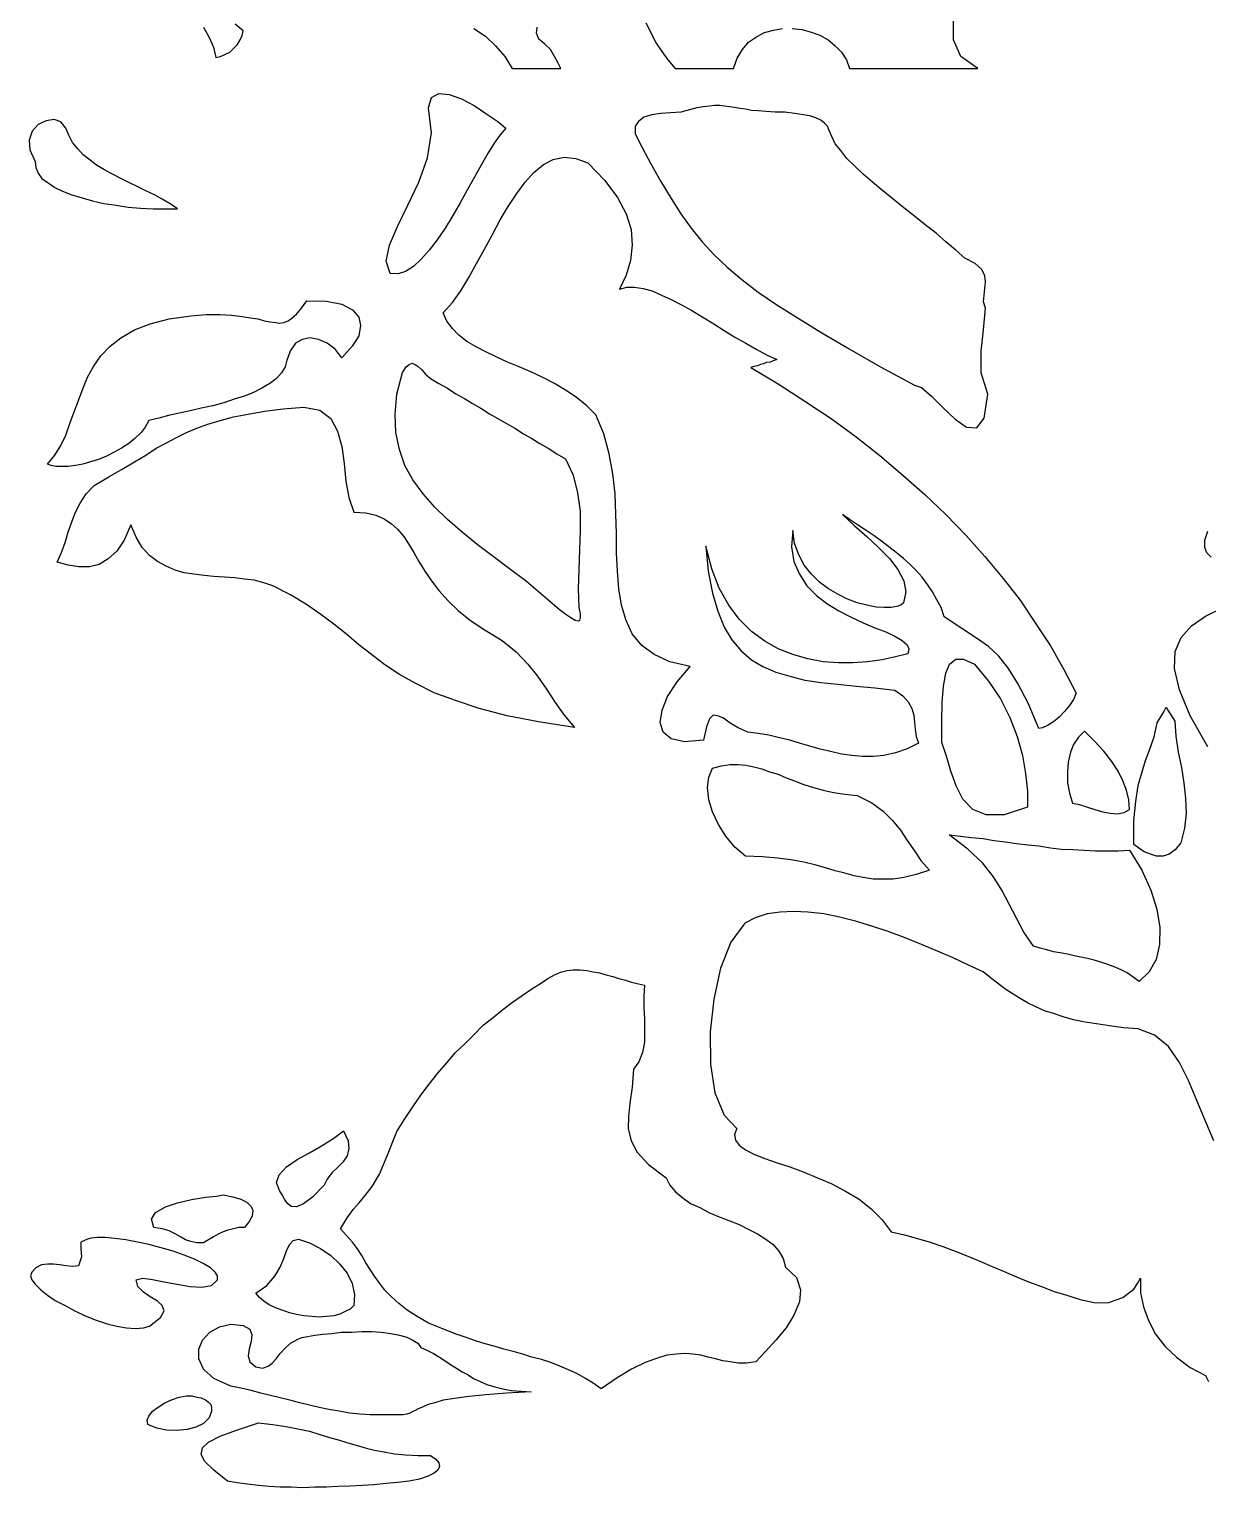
# Model space of a CAD drawing. Header units: millimetres. Extents: x 362.88 to 365.65, y 2574.5 to 2578.64.
# Drawn here: x 362.953 to 364.034, y 2575.258 to 2576.596 of the extents above; entities that cross this region are included whole.
import ezdxf

# ---------------------------------------------------------------- set-up
doc = ezdxf.new("R2010")
doc.units = ezdxf.units.MM
doc.header["$LTSCALE"] = 10
doc.layers.add('Vegetais', color=94, linetype='Continuous')

msp = doc.modelspace()

# ---------------------------------------------------------------- linework, layer by layer
at = {"layer": 'Vegetais'}
for points in [[(363.1131, 2576.5976), (363.1182, 2576.5881), (363.1221, 2576.5792), (363.1243, 2576.5697), (363.1287, 2576.5708), (363.1326, 2576.5725), (363.1371, 2576.5748), (363.1405, 2576.5781), (363.1438, 2576.5814), (363.1466, 2576.5859), (363.1483, 2576.5898), (363.1494, 2576.5943), (363.1421, 2576.6004)], [(363.3609, 2576.5965), (363.3715, 2576.5892), (363.381, 2576.5803), (363.3893, 2576.5708), (363.396, 2576.5597), (363.4406, 2576.5597), (363.4378, 2576.5653), (363.435, 2576.5708), (363.4311, 2576.577), (363.4261, 2576.582), (363.4205, 2576.5865), (363.4183, 2576.592), (363.4189, 2576.5976)], [(363.5187, 2576.6015), (363.5231, 2576.5926), (363.5276, 2576.5837), (363.5332, 2576.5753), (363.5387, 2576.5675), (363.5454, 2576.5597), (363.599, 2576.5597), (363.6023, 2576.5692), (363.6073, 2576.577), (363.6129, 2576.5837), (363.6201, 2576.5887), (363.6274, 2576.5926), (363.6357, 2576.5948), (363.6441, 2576.5965)], [(363.653, 2576.5965), (363.662, 2576.5954), (363.6703, 2576.5931), (363.6781, 2576.5904), (363.6859, 2576.5859), (363.6921, 2576.5809), (363.6982, 2576.5748), (363.7027, 2576.5675), (363.7055, 2576.5597), (363.8231, 2576.5597), (363.8075, 2576.5708), (363.8008, 2576.5859), (363.8008, 2576.6032)], [(363.2843, 2576.3718), (363.2804, 2576.383), (363.2837, 2576.3975), (363.291, 2576.4148), (363.3005, 2576.4343), (363.3105, 2576.4555), (363.3183, 2576.4778), (363.3222, 2576.5006), (363.3194, 2576.5235), (363.3222, 2576.533), (363.3289, 2576.5369), (363.3384, 2576.5357), (363.3495, 2576.5318), (363.3612, 2576.5257), (363.3729, 2576.5179), (363.383, 2576.5112), (363.3902, 2576.5051), (363.3852, 2576.4989), (363.3796, 2576.4911), (363.3741, 2576.4822), (363.3679, 2576.4716), (363.3618, 2576.4605), (363.3551, 2576.4488), (363.3484, 2576.4365), (363.3417, 2576.4248), (363.3345, 2576.4131), (363.3272, 2576.4025), (363.32, 2576.393), (363.3127, 2576.3847), (363.3055, 2576.378), (363.2982, 2576.3735), (363.2915, 2576.3713), (363.2843, 2576.3718)], [(363.5508, 2576.5196), (363.5413, 2576.519), (363.5324, 2576.5185), (363.524, 2576.5173), (363.5168, 2576.5151), (363.5118, 2576.5112), (363.509, 2576.5068), (363.509, 2576.5001), (363.5129, 2576.4917), (363.5229, 2576.4727), (363.5324, 2576.456), (363.5419, 2576.4404), (363.5508, 2576.4265), (363.5603, 2576.4131), (363.5703, 2576.4008), (363.5809, 2576.3891), (363.5932, 2576.3774), (363.6066, 2576.3662), (363.6216, 2576.3546), (363.6389, 2576.3428), (363.6584, 2576.3306), (363.6801, 2576.3172), (363.7052, 2576.3027), (363.7331, 2576.2865), (363.7649, 2576.2692), (363.7716, 2576.267), (363.7805, 2576.2592), (363.7911, 2576.2486), (363.8023, 2576.238), (363.8128, 2576.2308), (363.8223, 2576.2302), (363.829, 2576.2391), (363.8324, 2576.2609), (363.8262, 2576.2804), (363.8262, 2576.3005), (363.8284, 2576.32), (363.8301, 2576.34), (363.8284, 2576.3456), (363.829, 2576.3518), (363.8296, 2576.3579), (363.8301, 2576.364), (363.8296, 2576.3696), (363.8268, 2576.3752), (363.8206, 2576.3807), (363.8112, 2576.3858), (363.8028, 2576.393), (363.7939, 2576.4008), (363.785, 2576.4086), (363.7749, 2576.4164), (363.7649, 2576.4242), (363.7554, 2576.432), (363.7454, 2576.4398), (363.7359, 2576.4476), (363.7264, 2576.4555), (363.7181, 2576.4627), (363.7102, 2576.47), (363.703, 2576.4772), (363.6974, 2576.4844), (363.6924, 2576.4906), (363.6891, 2576.4973), (363.6868, 2576.5029), (363.6852, 2576.5068), (363.6824, 2576.5095), (363.679, 2576.5123), (363.6746, 2576.5145), (363.669, 2576.5162), (363.6629, 2576.5173), (363.655, 2576.5185), (363.6461, 2576.5196), (363.6372, 2576.5196), (363.6288, 2576.5201), (363.6216, 2576.5207), (363.6155, 2576.5212), (363.6099, 2576.5224), (363.6049, 2576.5229), (363.5999, 2576.524), (363.5954, 2576.5246), (363.5909, 2576.5251), (363.5865, 2576.5257), (363.5815, 2576.5257), (363.577, 2576.5251), (363.5714, 2576.5246), (363.5653, 2576.5235), (363.5586, 2576.5218), (363.5508, 2576.5196)], [(363.0892, 2576.4309), (363.0825, 2576.4354), (363.0752, 2576.4398), (363.068, 2576.4437), (363.0602, 2576.4476), (363.0529, 2576.451), (363.0451, 2576.4549), (363.0373, 2576.4588), (363.0295, 2576.4627), (363.0223, 2576.4666), (363.015, 2576.4711), (363.0089, 2576.4755), (363.0027, 2576.4805), (362.9977, 2576.4861), (362.9927, 2576.4917), (362.9894, 2576.4984), (362.9866, 2576.5051), (362.9821, 2576.5107), (362.976, 2576.5129), (362.9687, 2576.5118), (362.9615, 2576.5084), (362.9559, 2576.5023), (362.9531, 2576.4939), (362.9537, 2576.485), (362.9587, 2576.4744), (362.9593, 2576.4688), (362.9615, 2576.4638), (362.9648, 2576.4588), (362.9704, 2576.4549), (362.9765, 2576.4504), (362.9838, 2576.4471), (362.9921, 2576.4437), (363.0016, 2576.441), (363.0111, 2576.4382), (363.0217, 2576.436), (363.0329, 2576.4343), (363.044, 2576.4326), (363.0551, 2576.4315), (363.0669, 2576.4309), (363.078, 2576.4309), (363.0892, 2576.4309)], [(363.5714, 2575.9437), (363.5541, 2575.942), (363.5419, 2575.9447), (363.5346, 2575.9509), (363.5318, 2575.9598), (363.5335, 2575.971), (363.5385, 2575.9838), (363.5474, 2575.9972), (363.5592, 2576.0111), (363.5408, 2576.0156), (363.5263, 2576.0222), (363.5151, 2576.0306), (363.5062, 2576.0412), (363.5006, 2576.0535), (363.4962, 2576.0674), (363.4939, 2576.0825), (363.4928, 2576.0986), (363.4917, 2576.1154), (363.4917, 2576.1332), (363.4911, 2576.151), (363.4906, 2576.1695), (363.4884, 2576.1878), (363.485, 2576.2062), (363.48, 2576.2246), (363.4727, 2576.2419), (363.4644, 2576.2503), (363.4549, 2576.2581), (363.4449, 2576.2648), (363.4348, 2576.2709), (363.4237, 2576.2765), (363.4131, 2576.2815), (363.4025, 2576.286), (363.3919, 2576.2904), (363.3819, 2576.2949), (363.3718, 2576.2999), (363.3629, 2576.3044), (363.3545, 2576.3094), (363.3473, 2576.315), (363.3412, 2576.3211), (363.3361, 2576.3278), (363.3328, 2576.3356), (363.3412, 2576.3451), (363.349, 2576.3557), (363.3562, 2576.3679), (363.3635, 2576.3807), (363.3707, 2576.3941), (363.378, 2576.4075), (363.3852, 2576.4209), (363.3924, 2576.4332), (363.4003, 2576.4449), (363.4081, 2576.4555), (363.4159, 2576.4644), (363.4248, 2576.4716), (363.4337, 2576.4761), (363.4437, 2576.4783), (363.4543, 2576.4772), (363.4655, 2576.4733), (363.4811, 2576.4571), (363.4928, 2576.4415), (363.5006, 2576.4265), (363.5051, 2576.412), (363.5062, 2576.3975), (363.5045, 2576.3835), (363.5006, 2576.3702), (363.4945, 2576.3573), (363.5012, 2576.359), (363.5084, 2576.359), (363.5162, 2576.3579), (363.5246, 2576.3557), (363.533, 2576.3518), (363.5419, 2576.3479), (363.5513, 2576.3428), (363.5608, 2576.3378), (363.5709, 2576.3317), (363.5809, 2576.3255), (363.5904, 2576.3194), (363.6004, 2576.3133), (363.6105, 2576.3077), (363.6199, 2576.3021), (363.6294, 2576.2971), (363.6389, 2576.2927), (363.6355, 2576.2915), (363.6328, 2576.2904), (363.6294, 2576.2899), (363.6266, 2576.2887), (363.6238, 2576.2882), (363.621, 2576.2871), (363.6177, 2576.2865), (363.6149, 2576.2854), (363.64, 2576.2704), (363.6645, 2576.2547), (363.6885, 2576.2386), (363.7114, 2576.2218), (363.7331, 2576.2046), (363.7543, 2576.1867), (363.7744, 2576.1689), (363.7939, 2576.1505), (363.8123, 2576.1315), (363.8296, 2576.112), (363.8463, 2576.092), (363.8619, 2576.0719), (363.8758, 2576.0513), (363.8898, 2576.0301), (363.902, 2576.0083), (363.9132, 2575.9866), (363.911, 2575.981), (363.9071, 2575.9754), (363.9026, 2575.9699), (363.8976, 2575.9648), (363.8926, 2575.9604), (363.887, 2575.957), (363.8825, 2575.9548), (363.8792, 2575.9542), (363.8692, 2575.9777), (363.8597, 2575.9955), (363.8513, 2576.0094), (363.8424, 2576.0206), (363.8329, 2576.0295), (363.8218, 2576.0373), (363.8084, 2576.0462), (363.7922, 2576.0568), (363.7894, 2576.0652), (363.7855, 2576.0724), (363.7816, 2576.0797), (363.7771, 2576.0864), (363.7721, 2576.0931), (363.7666, 2576.0992), (363.761, 2576.1048), (363.7549, 2576.1103), (363.7482, 2576.1159), (363.7415, 2576.1209), (363.7348, 2576.126), (363.7281, 2576.131), (363.7208, 2576.136), (363.7136, 2576.1404), (363.7063, 2576.1455), (363.6991, 2576.1505), (363.7097, 2576.1404), (363.7214, 2576.1304), (363.732, 2576.1204), (363.742, 2576.1103), (363.7498, 2576.1003), (363.7554, 2576.0897), (363.7571, 2576.0797), (363.7549, 2576.0696), (363.7526, 2576.0674), (363.7487, 2576.0663), (363.7437, 2576.0652), (363.737, 2576.0652), (363.7298, 2576.0657), (363.7214, 2576.0674), (363.7125, 2576.0696), (363.7036, 2576.073), (363.6946, 2576.0775), (363.6863, 2576.0825), (363.6779, 2576.0886), (363.6707, 2576.0958), (363.664, 2576.1042), (363.659, 2576.1137), (363.655, 2576.1243), (363.6534, 2576.136), (363.6523, 2576.1209), (363.6545, 2576.1076), (363.6595, 2576.0958), (363.6662, 2576.0853), (363.6751, 2576.0763), (363.6846, 2576.0691), (363.6957, 2576.0624), (363.7069, 2576.0563), (363.7181, 2576.0513), (363.7287, 2576.0468), (363.7387, 2576.0429), (363.747, 2576.039), (363.7537, 2576.0351), (363.7582, 2576.0312), (363.7599, 2576.0273), (363.7588, 2576.0228), (363.7476, 2576.02), (363.7354, 2576.0172), (363.722, 2576.0156), (363.7086, 2576.0145), (363.6952, 2576.0145), (363.6813, 2576.0156), (363.6673, 2576.0183), (363.6534, 2576.0222), (363.64, 2576.0273), (363.6277, 2576.0345), (363.6155, 2576.0434), (363.6043, 2576.0546), (363.5948, 2576.0674), (363.5859, 2576.083), (363.5792, 2576.1009), (363.5737, 2576.1215), (363.5759, 2576.0986), (363.5798, 2576.0786), (363.5848, 2576.0618), (363.5904, 2576.0473), (363.5976, 2576.0356), (363.606, 2576.0256), (363.6155, 2576.0172), (363.6261, 2576.0111), (363.6378, 2576.0061), (363.6506, 2576.0022), (363.6645, 2575.9988), (363.679, 2575.9966), (363.6946, 2575.9949), (363.7114, 2575.9933), (363.7287, 2575.9916), (363.747, 2575.9894), (363.7543, 2575.9843), (363.7593, 2575.9788), (363.7627, 2575.9726), (363.7643, 2575.9665), (363.7649, 2575.9598), (363.7655, 2575.9537), (363.7666, 2575.947), (363.7688, 2575.9408), (363.7582, 2575.9358), (363.7476, 2575.9319), (363.737, 2575.9297), (363.727, 2575.9286), (363.7169, 2575.9286), (363.7075, 2575.9297), (363.698, 2575.9308), (363.688, 2575.9331), (363.6785, 2575.9353), (363.669, 2575.9381), (363.6595, 2575.9408), (363.6506, 2575.9437), (363.6411, 2575.9459), (363.6316, 2575.9481), (363.6216, 2575.9498), (363.6121, 2575.9509), (363.6032, 2575.9548), (363.596, 2575.9593), (363.5898, 2575.9637), (363.5848, 2575.9659), (363.5804, 2575.9665), (363.577, 2575.9632), (363.5742, 2575.9559), (363.5714, 2575.9437)], [(362.9699, 2576.1968), (362.9765, 2576.2051), (362.9821, 2576.214), (362.9866, 2576.2235), (362.9905, 2576.2341), (362.9944, 2576.2447), (362.9983, 2576.2553), (363.0022, 2576.2659), (363.0067, 2576.2765), (363.0122, 2576.2865), (363.0189, 2576.296), (363.0273, 2576.3049), (363.0373, 2576.3127), (363.0496, 2576.32), (363.0641, 2576.3255), (363.0814, 2576.33), (363.1014, 2576.3328), (363.1154, 2576.3339), (363.1282, 2576.3339), (363.1388, 2576.3334), (363.1483, 2576.3322), (363.1561, 2576.3311), (363.1627, 2576.33), (363.1689, 2576.3283), (363.1739, 2576.3272), (363.1789, 2576.3267), (363.1828, 2576.3261), (363.1867, 2576.3267), (363.1906, 2576.3283), (363.194, 2576.3306), (363.1984, 2576.3345), (363.2029, 2576.34), (363.2079, 2576.3467), (363.2258, 2576.3462), (363.2397, 2576.3434), (363.2497, 2576.3384), (363.2553, 2576.3317), (363.257, 2576.3239), (363.2553, 2576.3144), (363.2492, 2576.3049), (363.2397, 2576.2943), (363.2336, 2576.3021), (363.2263, 2576.3077), (363.2185, 2576.3111), (363.2107, 2576.3127), (363.2034, 2576.3111), (363.1973, 2576.3077), (363.1929, 2576.301), (363.1895, 2576.2921), (363.1878, 2576.286), (363.1845, 2576.2804), (363.18, 2576.2754), (363.1739, 2576.2709), (363.1666, 2576.2665), (363.1589, 2576.2625), (363.1505, 2576.2592), (363.141, 2576.2564), (363.1315, 2576.2531), (363.1215, 2576.2503), (363.1109, 2576.248), (363.1009, 2576.2458), (363.0908, 2576.2436), (363.0808, 2576.2414), (363.0719, 2576.2391), (363.063, 2576.2369), (363.0596, 2576.2308), (363.0557, 2576.2258), (363.0501, 2576.2202), (363.0446, 2576.2157), (363.0379, 2576.2113), (363.0312, 2576.2079), (363.0239, 2576.204), (363.0167, 2576.2012), (363.0094, 2576.199), (363.0022, 2576.1968), (362.9955, 2576.1957), (362.9888, 2576.1945), (362.9832, 2576.1945), (362.9776, 2576.1945), (362.9732, 2576.1957), (362.9699, 2576.1968)], [(363.4571, 2576.0652), (363.4583, 2576.0596), (363.4583, 2576.0557), (363.4577, 2576.0535), (363.4566, 2576.0529), (363.4538, 2576.0535), (363.4499, 2576.0557), (363.4454, 2576.059), (363.4393, 2576.0635), (363.4242, 2576.0763), (363.4092, 2576.0892), (363.3936, 2576.1009), (363.3785, 2576.112), (363.364, 2576.1232), (363.3501, 2576.1343), (363.3367, 2576.146), (363.325, 2576.1572), (363.3144, 2576.1695), (363.3049, 2576.1823), (363.2977, 2576.1957), (363.2927, 2576.2102), (363.2893, 2576.2258), (363.2888, 2576.2425), (363.2904, 2576.2609), (363.2954, 2576.281), (363.2988, 2576.286), (363.3016, 2576.2882), (363.3044, 2576.2893), (363.3072, 2576.2882), (363.3099, 2576.2865), (363.3133, 2576.2832), (363.3166, 2576.2793), (363.3211, 2576.2754), (363.3289, 2576.2709), (363.3367, 2576.2665), (363.3445, 2576.2614), (363.3523, 2576.257), (363.3596, 2576.2525), (363.3674, 2576.248), (363.3752, 2576.243), (363.383, 2576.2386), (363.3908, 2576.2341), (363.3986, 2576.2297), (363.4064, 2576.2246), (363.4142, 2576.2202), (363.4215, 2576.2157), (363.4292, 2576.2113), (363.4371, 2576.2062), (363.4449, 2576.2018), (363.4521, 2576.1867), (363.456, 2576.1705), (363.4583, 2576.1538), (363.4583, 2576.136), (363.4577, 2576.1182), (363.4571, 2576.1003), (363.4566, 2576.0825), (363.4571, 2576.0652)], [(363.4532, 2575.9553), (363.4203, 2575.9604), (363.3914, 2575.9659), (363.3657, 2575.9726), (363.344, 2575.9799), (363.3244, 2575.9871), (363.3077, 2575.9955), (363.2927, 2576.0039), (363.2793, 2576.0128), (363.267, 2576.0222), (363.2553, 2576.0312), (363.2441, 2576.0407), (363.2325, 2576.0501), (363.2207, 2576.059), (363.2074, 2576.068), (363.1929, 2576.0769), (363.1767, 2576.0853), (363.1683, 2576.088), (363.1594, 2576.0903), (363.1505, 2576.0914), (363.1416, 2576.0925), (363.1321, 2576.0931), (363.1226, 2576.0936), (363.1137, 2576.0947), (363.1042, 2576.0958), (363.0953, 2576.097), (363.0869, 2576.0997), (363.0786, 2576.1031), (363.0708, 2576.1076), (363.0635, 2576.1131), (363.0568, 2576.1204), (363.0512, 2576.1298), (363.0462, 2576.141), (363.0401, 2576.1271), (363.0334, 2576.117), (363.0256, 2576.1098), (363.0172, 2576.1048), (363.0083, 2576.1025), (362.9988, 2576.1025), (362.9888, 2576.1042), (362.9788, 2576.107), (362.9827, 2576.1159), (362.986, 2576.1248), (362.9888, 2576.1343), (362.9921, 2576.1438), (362.9955, 2576.1527), (363, 2576.1611), (363.0055, 2576.1695), (363.0128, 2576.1772), (363.0262, 2576.1851), (363.0384, 2576.1923), (363.0496, 2576.199), (363.0602, 2576.2051), (363.0696, 2576.2113), (363.0791, 2576.2163), (363.0881, 2576.2213), (363.0975, 2576.2258), (363.107, 2576.2297), (363.117, 2576.2336), (363.1282, 2576.2369), (363.1405, 2576.2403), (363.1538, 2576.2425), (363.1689, 2576.2453), (363.1862, 2576.2475), (363.2051, 2576.2492), (363.2196, 2576.2464), (363.2297, 2576.2386), (363.2358, 2576.2269), (363.2397, 2576.2129), (363.2419, 2576.1973), (363.2436, 2576.1811), (363.2464, 2576.1661), (363.2508, 2576.1527), (363.262, 2576.1522), (363.2709, 2576.1499), (363.2787, 2576.1466), (363.2854, 2576.1421), (363.291, 2576.1371), (363.2966, 2576.1304), (363.301, 2576.1237), (363.306, 2576.1159), (363.3105, 2576.1076), (363.3161, 2576.0986), (363.3222, 2576.0897), (363.3289, 2576.0808), (363.3373, 2576.0713), (363.3467, 2576.0624), (363.3579, 2576.0535), (363.3713, 2576.0446), (363.3869, 2576.0351), (363.3997, 2576.0245), (363.4103, 2576.0133), (363.4192, 2576.0022), (363.4276, 2575.9905), (363.4354, 2575.9782), (363.4437, 2575.9665), (363.4532, 2575.9553)], [(364.037, 2576.1115), (364.0331, 2576.1154), (364.0314, 2576.1204), (364.0314, 2576.1271), (364.0342, 2576.1354)], [(364.0342, 2575.9375), (364.018, 2575.9659), (364.008, 2575.9899), (364.0035, 2576.0094), (364.0041, 2576.025), (364.0096, 2576.0379), (364.0191, 2576.0485), (364.032, 2576.0574), (364.0481, 2576.0652)], [(363.8686, 2575.8823), (363.8474, 2575.8751), (363.8307, 2575.8751), (363.8184, 2575.8801), (363.8095, 2575.8896), (363.8034, 2575.9018), (363.7983, 2575.9152), (363.7944, 2575.9291), (363.79, 2575.9414), (363.79, 2575.9609), (363.7905, 2575.9782), (363.7917, 2575.9933), (363.7939, 2576.005), (363.7972, 2576.0133), (363.8028, 2576.0178), (363.81, 2576.0178), (363.8201, 2576.0133), (363.8329, 2575.9977), (363.844, 2575.9815), (363.8524, 2575.9643), (363.8591, 2575.947), (363.8641, 2575.9297), (363.8669, 2575.913), (363.8686, 2575.8968), (363.8686, 2575.8823)], [(363.9663, 2575.8479), (363.9663, 2575.8697), (363.968, 2575.8875), (363.9702, 2575.902), (363.9736, 2575.9137), (363.9769, 2575.9249), (363.9808, 2575.9354), (363.9847, 2575.9466), (363.9875, 2575.9594), (363.9936, 2575.9695), (363.9959, 2575.9739), (363.9975, 2575.9711), (364.0037, 2575.9611), (364.0048, 2575.9472), (364.007, 2575.9327), (364.0098, 2575.9187), (364.012, 2575.9042), (364.0137, 2575.8903), (364.0143, 2575.8764), (364.0126, 2575.863), (364.0092, 2575.8496), (364.0042, 2575.8429), (363.9987, 2575.839), (363.9931, 2575.8373), (363.9869, 2575.8373), (363.9814, 2575.839), (363.9758, 2575.8412), (363.9708, 2575.8446), (363.9663, 2575.8479)], [(363.921, 2575.952), (363.9154, 2575.9464), (363.911, 2575.9397), (363.9082, 2575.9325), (363.9059, 2575.9236), (363.9054, 2575.9146), (363.9054, 2575.9046), (363.9071, 2575.8951), (363.9099, 2575.8857), (363.9165, 2575.8845), (363.9238, 2575.8823), (363.9305, 2575.8801), (363.9377, 2575.8778), (363.9444, 2575.8767), (363.9511, 2575.8762), (363.9572, 2575.8773), (363.9622, 2575.8801), (363.9617, 2575.889), (363.9595, 2575.8979), (363.9561, 2575.9063), (363.9517, 2575.9152), (363.9461, 2575.9241), (363.9388, 2575.9336), (363.9305, 2575.9425), (363.921, 2575.952)], [(363.6099, 2575.8371), (363.6004, 2575.8455), (363.5921, 2575.8556), (363.5854, 2575.8662), (363.5798, 2575.8778), (363.5765, 2575.889), (363.5753, 2575.9002), (363.5765, 2575.9096), (363.5798, 2575.918), (363.5881, 2575.9202), (363.596, 2575.9213), (363.6032, 2575.9213), (363.6105, 2575.9208), (363.6177, 2575.9191), (363.6249, 2575.9174), (363.6322, 2575.9146), (363.64, 2575.9124), (363.6473, 2575.9091), (363.655, 2575.9063), (363.6634, 2575.903), (363.6723, 2575.9002), (363.6813, 2575.8979), (363.6907, 2575.8957), (363.7013, 2575.894), (363.7125, 2575.8929), (363.7259, 2575.8862), (363.7364, 2575.8784), (363.7448, 2575.87), (363.7521, 2575.8611), (363.7582, 2575.8517), (363.7649, 2575.8422), (363.771, 2575.8332), (363.7788, 2575.8243), (363.7666, 2575.8204), (363.7554, 2575.8176), (363.7454, 2575.816), (363.7359, 2575.816), (363.727, 2575.816), (363.7181, 2575.8176), (363.7097, 2575.8193), (363.7013, 2575.8215), (363.6924, 2575.8238), (363.6835, 2575.8266), (363.6735, 2575.8293), (363.6634, 2575.8316), (363.6517, 2575.8338), (363.6394, 2575.8355), (363.6255, 2575.8366), (363.6099, 2575.8371)], [(363.7967, 2575.8567), (363.8073, 2575.8556), (363.8173, 2575.8544), (363.8279, 2575.8533), (363.8379, 2575.8517), (363.8485, 2575.8505), (363.8586, 2575.8489), (363.8692, 2575.8477), (363.8792, 2575.8466), (363.8898, 2575.845), (363.8998, 2575.8438), (363.9104, 2575.8433), (363.9204, 2575.8427), (363.931, 2575.8422), (363.9416, 2575.8422), (363.9517, 2575.8422), (363.9622, 2575.8427), (363.9734, 2575.8243), (363.9818, 2575.8059), (363.9873, 2575.7887), (363.9901, 2575.7719), (363.9896, 2575.7563), (363.9868, 2575.7424), (363.9801, 2575.7312), (363.9712, 2575.7223), (363.9656, 2575.7262), (363.96, 2575.7301), (363.9545, 2575.7329), (363.9483, 2575.7357), (363.9422, 2575.7379), (363.936, 2575.7401), (363.9299, 2575.7418), (363.9238, 2575.7435), (363.9177, 2575.7446), (363.9115, 2575.7457), (363.9054, 2575.7474), (363.8987, 2575.7485), (363.8926, 2575.7496), (363.8864, 2575.7513), (363.8803, 2575.753), (363.8742, 2575.7546), (363.8652, 2575.7675), (363.8586, 2575.7803), (363.8519, 2575.7931), (363.8452, 2575.8059), (363.8374, 2575.8182), (363.8273, 2575.831), (363.8139, 2575.8438), (363.7967, 2575.8567)], [(363.4231, 2575.7212), (363.4287, 2575.7251), (363.4348, 2575.7284), (363.4404, 2575.7307), (363.4465, 2575.7323), (363.4521, 2575.7329), (363.4583, 2575.7329), (363.4644, 2575.7323), (363.4705, 2575.7312), (363.4761, 2575.7301), (363.4822, 2575.7284), (363.4884, 2575.7268), (363.4939, 2575.7251), (363.5001, 2575.7234), (363.5056, 2575.7217), (363.5118, 2575.7201), (363.5173, 2575.7189), (363.5168, 2575.7089), (363.5168, 2575.6983), (363.5173, 2575.6877), (363.5173, 2575.6772), (363.5173, 2575.6666), (363.5157, 2575.6571), (363.5123, 2575.6487), (363.5073, 2575.642), (363.5062, 2575.6253), (363.504, 2575.6108), (363.5029, 2575.5985), (363.5023, 2575.5874), (363.5051, 2575.5762), (363.5106, 2575.5656), (363.5212, 2575.5545), (363.5374, 2575.5422), (363.5408, 2575.5355), (363.5458, 2575.5294), (363.5525, 2575.5238), (363.5597, 2575.5188), (363.5681, 2575.5149), (363.5765, 2575.5104), (363.5859, 2575.5065), (363.5948, 2575.5032), (363.6043, 2575.4993), (363.6132, 2575.4948), (363.621, 2575.4909), (363.6288, 2575.4859), (363.6355, 2575.4809), (363.6406, 2575.4748), (363.6445, 2575.4681), (363.6467, 2575.4603), (363.6567, 2575.4508), (363.6606, 2575.4396), (363.6595, 2575.4285), (363.6545, 2575.4162), (363.6473, 2575.4045), (363.6378, 2575.3934), (363.6283, 2575.3828), (363.6194, 2575.3733), (363.611, 2575.3722), (363.6032, 2575.3722), (363.596, 2575.3733), (363.5893, 2575.3744), (363.5826, 2575.3761), (363.5759, 2575.3777), (363.5692, 2575.3794), (363.5619, 2575.3805), (363.5547, 2575.3811), (363.5469, 2575.3805), (363.538, 2575.3794), (363.5285, 2575.3766), (363.5179, 2575.3727), (363.5056, 2575.3666), (363.4923, 2575.3588), (363.4778, 2575.3488), (363.4705, 2575.3538), (363.4633, 2575.3582), (363.4555, 2575.3627), (363.4477, 2575.366), (363.4398, 2575.3694), (363.4315, 2575.3727), (363.4231, 2575.3755), (363.4142, 2575.3777), (363.4058, 2575.3805), (363.3969, 2575.3828), (363.3885, 2575.385), (363.3796, 2575.3878), (363.3713, 2575.39), (363.3623, 2575.3928), (363.354, 2575.3956), (363.3456, 2575.3984), (363.3317, 2575.404), (363.3194, 2575.409), (363.3088, 2575.4151), (363.2999, 2575.4207), (363.2921, 2575.4268), (363.2854, 2575.4329), (363.2793, 2575.4391), (363.2748, 2575.4452), (363.2698, 2575.4519), (363.2659, 2575.458), (363.262, 2575.4642), (363.2581, 2575.4709), (363.2542, 2575.477), (363.2497, 2575.4831), (363.2441, 2575.4892), (363.2386, 2575.4954), (363.2447, 2575.5054), (363.2503, 2575.5132), (363.2559, 2575.5194), (363.2614, 2575.526), (363.2676, 2575.5344), (363.2743, 2575.5456), (363.2815, 2575.5623), (363.2904, 2575.5846), (363.2977, 2575.5963), (363.3049, 2575.6074), (363.3122, 2575.618), (363.32, 2575.6281), (363.3278, 2575.6381), (363.3361, 2575.6476), (363.344, 2575.6571), (363.3529, 2575.6654), (363.3612, 2575.6738), (363.3696, 2575.6822), (363.3785, 2575.6894), (363.3874, 2575.6967), (363.3964, 2575.7033), (363.4053, 2575.7095), (363.4142, 2575.7156), (363.4231, 2575.7212)], [(363.1828, 2575.5305), (363.18, 2575.5378), (363.1823, 2575.545), (363.189, 2575.5523), (363.199, 2575.559), (363.2101, 2575.5651), (363.2219, 2575.5718), (363.2325, 2575.5785), (363.2414, 2575.5852), (363.2458, 2575.5762), (363.2464, 2575.569), (363.2447, 2575.5623), (363.2408, 2575.5567), (363.2358, 2575.5517), (363.2308, 2575.5467), (363.2263, 2575.5411), (363.2235, 2575.5355), (363.2129, 2575.5244), (363.2046, 2575.5183), (363.1984, 2575.5155), (363.1934, 2575.516), (363.1901, 2575.5188), (363.1873, 2575.5227), (363.1851, 2575.5266), (363.1828, 2575.5305)], [(363.0674, 2575.4965), (363.0652, 2575.5043), (363.0691, 2575.5104), (363.078, 2575.5155), (363.0892, 2575.5194), (363.102, 2575.5222), (363.1148, 2575.5244), (363.1249, 2575.5255), (363.131, 2575.5266), (363.1399, 2575.5249), (363.1471, 2575.5227), (363.1527, 2575.5199), (363.1566, 2575.516), (363.1583, 2575.5121), (363.1577, 2575.5071), (363.155, 2575.5021), (363.1505, 2575.4965), (363.1455, 2575.4965), (363.1405, 2575.4954), (363.1354, 2575.4943), (363.131, 2575.4926), (363.1265, 2575.4904), (363.1221, 2575.4881), (363.1176, 2575.4854), (363.1131, 2575.4826), (363.107, 2575.4826), (363.1014, 2575.4837), (363.0964, 2575.4854), (363.0919, 2575.4881), (363.0869, 2575.4909), (363.0814, 2575.4937), (363.0752, 2575.4954), (363.0674, 2575.4965)], [(363.0512, 2575.4485), (363.0574, 2575.4502), (363.0663, 2575.4491), (363.0769, 2575.4469), (363.0886, 2575.4447), (363.1009, 2575.4424), (363.1115, 2575.4419), (363.1204, 2575.4435), (363.1259, 2575.4485), (363.1259, 2575.4524), (363.1237, 2575.4558), (363.1193, 2575.4597), (363.1126, 2575.4636), (363.1048, 2575.4675), (363.0953, 2575.4714), (363.0852, 2575.4748), (363.0741, 2575.4781), (363.063, 2575.4809), (363.0524, 2575.4831), (363.0418, 2575.4854), (363.0317, 2575.4865), (363.0228, 2575.4876), (363.0156, 2575.4876), (363.01, 2575.487), (363.0067, 2575.4859), (363.0005, 2575.4831), (363.0005, 2575.477), (363.0011, 2575.4697), (362.9983, 2575.4614), (362.9927, 2575.4608), (362.9871, 2575.4614), (362.981, 2575.4625), (362.9754, 2575.463), (362.9699, 2575.463), (362.9643, 2575.4625), (362.9593, 2575.4597), (362.9554, 2575.4558), (362.9542, 2575.4524), (362.9554, 2575.4485), (362.9587, 2575.4447), (362.9637, 2575.4396), (362.9699, 2575.4346), (362.9771, 2575.4296), (362.986, 2575.4251), (362.9949, 2575.4201), (363.0044, 2575.4157), (363.0144, 2575.4117), (363.0245, 2575.4084), (363.0334, 2575.4062), (363.0423, 2575.4045), (363.0507, 2575.404), (363.0579, 2575.4045), (363.0635, 2575.4062), (363.0736, 2575.414), (363.0769, 2575.4201), (363.0752, 2575.4251), (363.0708, 2575.429), (363.0641, 2575.4329), (363.0579, 2575.4374), (363.0529, 2575.4424), (363.0512, 2575.4485)], [(363.1611, 2575.4363), (363.1711, 2575.4435), (363.1784, 2575.4519), (363.1834, 2575.4603), (363.1867, 2575.4681), (363.189, 2575.4753), (363.1918, 2575.4809), (363.1951, 2575.4848), (363.2001, 2575.4859), (363.2101, 2575.4826), (363.2202, 2575.4775), (363.2297, 2575.4709), (363.238, 2575.463), (363.2447, 2575.4547), (363.2492, 2575.4452), (363.2514, 2575.4352), (363.2508, 2575.4251), (363.2475, 2575.4218), (363.243, 2575.4196), (363.238, 2575.4173), (363.2325, 2575.4157), (363.2258, 2575.4151), (363.2191, 2575.4145), (363.2124, 2575.4151), (363.2051, 2575.4157), (363.1984, 2575.4168), (363.1918, 2575.4184), (363.1851, 2575.4207), (363.1789, 2575.4229), (363.1733, 2575.4257), (363.1683, 2575.429), (363.1644, 2575.4324), (363.1611, 2575.4363)], [(363.1382, 2575.4079), (363.1494, 2575.4067), (363.1555, 2575.4034), (363.1572, 2575.3984), (363.1566, 2575.3922), (363.155, 2575.3855), (363.1538, 2575.3789), (363.1555, 2575.3733), (363.1611, 2575.3688), (363.1672, 2575.3677), (363.1722, 2575.3694), (363.1761, 2575.3722), (363.1795, 2575.3761), (363.1834, 2575.3811), (363.1878, 2575.3861), (363.1929, 2575.3906), (363.2001, 2575.3945), (363.2034, 2575.3956), (363.2085, 2575.3967), (363.2152, 2575.3978), (363.2224, 2575.3989), (363.2308, 2575.3995), (363.2391, 2575.4006), (363.2486, 2575.4006), (363.2581, 2575.4012), (363.267, 2575.4012), (363.2759, 2575.4006), (363.2848, 2575.3995), (363.2927, 2575.3978), (363.2994, 2575.3961), (363.3049, 2575.3934), (363.3094, 2575.3906), (363.3122, 2575.3867), (363.3183, 2575.3839), (363.3239, 2575.3811), (363.3295, 2575.3777), (363.3345, 2575.3744), (363.3395, 2575.371), (363.3451, 2575.3677), (363.3501, 2575.3644), (363.3557, 2575.3616), (363.3607, 2575.3582), (363.3668, 2575.3554), (363.3729, 2575.3527), (363.3802, 2575.3504), (363.3874, 2575.3488), (363.3952, 2575.3471), (363.4042, 2575.3465), (363.4136, 2575.346), (363.3908, 2575.3448), (363.3718, 2575.3432), (363.3562, 2575.3415), (363.3434, 2575.3398), (363.3328, 2575.3382), (363.325, 2575.3359), (363.3189, 2575.3342), (363.3139, 2575.332), (363.3099, 2575.3304), (363.3072, 2575.3287), (363.3044, 2575.3276), (363.3021, 2575.3265), (363.2994, 2575.3253), (363.296, 2575.3248), (363.2915, 2575.3248), (363.2854, 2575.3248), (363.2754, 2575.3248), (363.2659, 2575.3248), (363.2564, 2575.3253), (363.2469, 2575.3265), (363.2375, 2575.3281), (363.228, 2575.3298), (363.2191, 2575.3315), (363.2101, 2575.3337), (363.2012, 2575.3359), (363.1923, 2575.3382), (363.1834, 2575.3404), (363.1745, 2575.3426), (363.1655, 2575.3448), (363.1566, 2575.3471), (363.1471, 2575.3493), (363.1382, 2575.351), (363.1226, 2575.3582), (363.1131, 2575.3666), (363.1087, 2575.3761), (363.1087, 2575.385), (363.112, 2575.3934), (363.1187, 2575.4006), (363.1276, 2575.4056), (363.1382, 2575.4079)], [(363.0618, 2575.3159), (363.0613, 2575.3198), (363.063, 2575.3237), (363.0663, 2575.3281), (363.0713, 2575.332), (363.0775, 2575.3359), (363.0836, 2575.3387), (363.0908, 2575.3409), (363.0975, 2575.3421), (363.1025, 2575.3421), (363.107, 2575.3409), (363.1109, 2575.3404), (363.1148, 2575.3387), (363.1176, 2575.3365), (363.1198, 2575.3342), (363.1204, 2575.3315), (363.1204, 2575.3281), (363.1182, 2575.322), (363.1131, 2575.317), (363.1059, 2575.3136), (363.0981, 2575.3114), (363.0886, 2575.3103), (363.0791, 2575.3108), (363.0702, 2575.3125), (363.0618, 2575.3159)], [(363.1349, 2575.264), (363.1226, 2575.274), (363.1143, 2575.2819), (363.1109, 2575.2885), (363.112, 2575.2947), (363.1176, 2575.2997), (363.1282, 2575.3053), (363.1432, 2575.3108), (363.1633, 2575.3175), (363.1767, 2575.3159), (363.1884, 2575.3142), (363.1996, 2575.312), (363.2101, 2575.3097), (363.2196, 2575.3069), (363.2285, 2575.3041), (363.2369, 2575.3019), (363.2453, 2575.2991), (363.2531, 2575.2969), (363.2614, 2575.2947), (363.2698, 2575.2925), (363.2787, 2575.2908), (363.2882, 2575.2891), (363.2982, 2575.288), (363.3094, 2575.2874), (363.3211, 2575.2874), (363.3261, 2575.2841), (363.3289, 2575.2807), (363.3295, 2575.2774), (363.3278, 2575.274), (363.3244, 2575.2713), (363.3189, 2575.2685), (363.3111, 2575.2657), (363.3016, 2575.264), (363.291, 2575.2629), (363.2804, 2575.2618), (363.2692, 2575.2607), (363.2587, 2575.2601), (363.2475, 2575.2595), (363.2364, 2575.259), (363.2258, 2575.2584), (363.2152, 2575.2584), (363.204, 2575.2579), (363.1934, 2575.2584), (363.1834, 2575.2584), (363.1728, 2575.259), (363.1633, 2575.2601), (363.1533, 2575.2612), (363.1438, 2575.2623), (363.1349, 2575.264)]]:
    msp.add_lwpolyline(points, dxfattribs=at)
at = {"layer": 'Vegetais', "color": 34}
for points in [[(364.0397, 2575.5762), (364.032, 2575.5941), (364.0241, 2575.613), (364.0163, 2575.6314), (364.008, 2575.6481), (363.9979, 2575.6626), (363.9851, 2575.6732), (363.9701, 2575.6788), (363.9567, 2575.6799), (363.9439, 2575.6816), (363.9321, 2575.6833), (363.9215, 2575.6849), (363.911, 2575.6872), (363.9015, 2575.69), (363.8926, 2575.6928), (363.8842, 2575.6955), (363.8764, 2575.6989), (363.8686, 2575.7028), (363.8619, 2575.7067), (363.8546, 2575.7112), (363.848, 2575.7156), (363.8413, 2575.7206), (363.8346, 2575.7256), (363.8279, 2575.7312), (363.8145, 2575.7374), (363.8006, 2575.7441), (363.7861, 2575.7502), (363.7716, 2575.7563), (363.7565, 2575.7624), (363.7409, 2575.768), (363.7259, 2575.773), (363.7108, 2575.7775), (363.6963, 2575.7814), (363.6818, 2575.7842), (363.6673, 2575.7859), (363.6545, 2575.7864), (363.6417, 2575.7859), (363.63, 2575.7842), (363.6188, 2575.7808), (363.6093, 2575.7758), (363.5965, 2575.7585), (363.587, 2575.7346), (363.5809, 2575.7061), (363.5775, 2575.676), (363.5781, 2575.6465), (363.582, 2575.6203), (363.5904, 2575.5997), (363.6021, 2575.5874), (363.5999, 2575.5818), (363.601, 2575.5768), (363.6043, 2575.5723), (363.6099, 2575.5679), (363.6177, 2575.564), (363.6277, 2575.56), (363.6383, 2575.5562), (363.6506, 2575.5523), (363.6629, 2575.5478), (363.6762, 2575.5422), (363.6891, 2575.5366), (363.7019, 2575.5299), (363.7142, 2575.5227), (363.7253, 2575.5138), (363.7354, 2575.5037), (363.7437, 2575.4926), (363.756, 2575.4898), (363.7677, 2575.4865), (363.7794, 2575.4831), (363.7911, 2575.4792), (363.8023, 2575.4748), (363.8139, 2575.4703), (363.8251, 2575.4658), (363.8363, 2575.4608), (363.8474, 2575.4564), (363.8586, 2575.4514), (363.8697, 2575.4469), (363.8814, 2575.4424), (363.8931, 2575.438), (363.9048, 2575.4346), (363.9171, 2575.4307), (363.9299, 2575.4279), (363.9366, 2575.4274), (363.9433, 2575.4279), (363.95, 2575.4302), (363.9561, 2575.4324), (363.9612, 2575.4363), (363.9662, 2575.4402), (363.9695, 2575.4452), (363.9723, 2575.4502), (363.9723, 2575.4368), (363.9751, 2575.424), (363.9795, 2575.4112), (363.9862, 2575.3989), (363.9946, 2575.3878), (364.0052, 2575.3777), (364.018, 2575.3683), (364.032, 2575.361)], [(364.032, 2575.361), (364.0347, 2575.3554)]]:
    msp.add_lwpolyline(points, dxfattribs=at)

doc.saveas('drawing.dxf')
